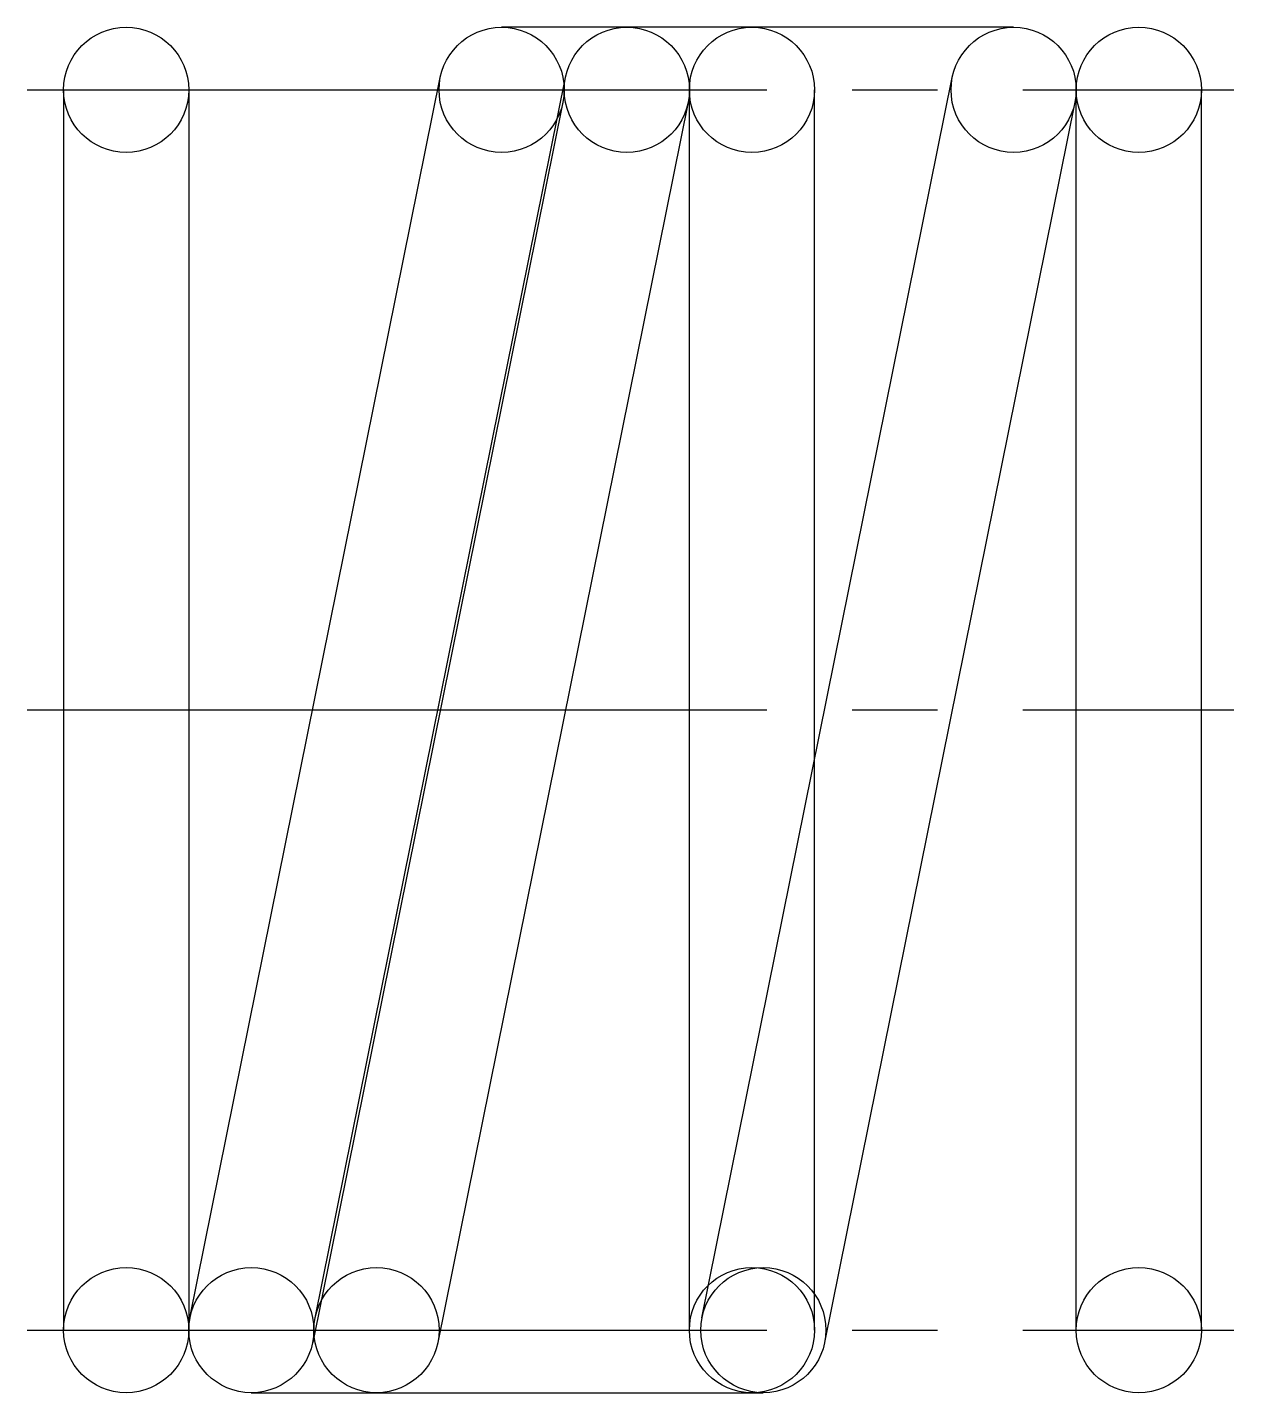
# Model space of a CAD drawing. Extents: x 1 to 17.3, y 1 to 13.9.
# Drawn here: x 12.04 to 17.34, y 7.9 to 13.9 of the extents above; entities outside this region: 2.
import ezdxf

# ---------------------------------------------------------------- set-up
doc = ezdxf.new("R2010")
doc.units = 0
doc.header["$LTSCALE"] = 0.25
doc.linetypes.add('CENTER', pattern=[17.5, 13, -1.5, 1.5, -1.5])
doc.linetypes.add('PHANTOM', pattern=[63.5, 31.75, -6.35, 6.35, -6.35, 6.35, -6.35])
doc.layers.get('0').update_dxf_attribs({"linetype": 'CONTINUOUS'})
doc.layers.add('CENTER', color=1, linetype='CENTER')

msp = doc.modelspace()

# ---------------------------------------------------------------- linework, layer by layer
at = {"color": 3, "linetype": 'PHANTOM'}
for p, q in [((16.3717, 13.9021), (14.1217, 13.9021)), ((13.3022, 8.2315), (14.4022, 13.6815)), ((14.9467, 8.1771), (14.9467, 13.6271)), ((15.4967, 8.1771), (15.4967, 13.6271)), ((14.9413, 13.5727), (13.8413, 8.1227)), ((13.0217, 7.9021), (15.2717, 7.9021))]:
    msp.add_line(p, q, dxfattribs=at)
for p, q in [((12.7522, 8.2315), (13.8522, 13.6815)), ((15.0022, 8.2315), (16.1022, 13.6815)), ((12.1967, 13.6271), (12.1967, 8.1771)), ((12.7467, 13.6271), (12.7467, 8.1771)), ((16.6467, 8.1771), (16.6467, 13.6271)), ((17.1967, 8.1771), (17.1967, 13.6271)), ((14.3913, 13.5727), (13.2913, 8.1227)), ((16.6413, 13.5727), (15.5413, 8.1227)), ((12.1967, 12.2646), (12.1967, 12.2647)), ((12.1967, 10.9021), (12.1968, 10.9021))]:
    msp.add_line(p, q)
for centre in [(12.4717, 13.6271), (14.1217, 13.6271), (16.3717, 13.6271), (16.9217, 13.6271), (12.4717, 8.1771), (13.0217, 8.1771), (15.2717, 8.1771), (16.9217, 8.1771)]:
    msp.add_circle(centre, 0.275)
for centre in [(14.6717, 13.6271), (15.2217, 13.6271), (13.5717, 8.1771), (15.2217, 8.1771)]:
    msp.add_circle(centre, 0.275, dxfattribs=at)
at = {"layer": 'CENTER', "color": 1, "linetype": 'CENTER'}
for p, q in [((12.0372, 13.6271), (17.3388, 13.6271)), ((12.0372, 10.9021), (17.3388, 10.9021)), ((12.0372, 8.1771), (17.3388, 8.1771))]:
    msp.add_line(p, q, dxfattribs=at)

# ---------------------------------------------------------------- texts
for s, p in [('UM6-5', (1, 2.5)), ('UM06', (1, 1))]:
    msp.add_text(s, height=0.4).set_placement(p)

doc.saveas('drawing.dxf')
